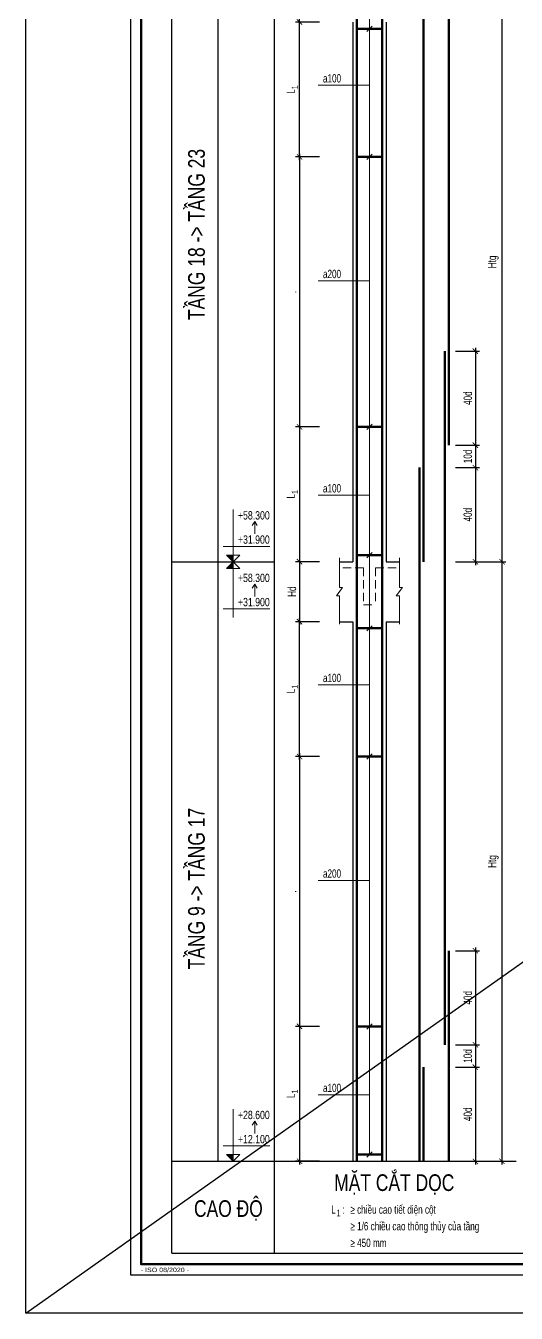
# Model space of a CAD drawing. Header units: millimetres. Extents: x -17374 to 181693, y -29783 to 15580.
# Drawn here: x 22982 to 26665, y 0 to 9663 of the extents above; entities that cross this region are included whole.
import ezdxf
from ezdxf.enums import TextEntityAlignment as Align

# ---------------------------------------------------------------- set-up
doc = ezdxf.new("R2010")
doc.units = ezdxf.units.MM
doc.header["$LTSCALE"] = 250
doc.header["$MEASUREMENT"] = 0
doc.linetypes.add('HIDDEN', pattern=[0.375, 0.25, -0.125])
doc.layers.add('CDC -TEXT KHUNG', color=7, linetype='Continuous')
doc.layers.add('CDC-KHUNGTEN', color=7, linetype='Continuous')
for name, color, linetype, lineweight in [('CDC.02.DIM', 1, 'Continuous', 18), ('CDC.03.BORDER', 3, 'Continuous', 25), ('CDC.04.HIDDEN', 8, 'HIDDEN', 15), ('CDC.05.STEEL', 4, 'Continuous', 50), ('CDC.06.TEXT', 2, 'Continuous', 18), ('CDC.11.NOTE', 8, 'Continuous', 18)]:
    doc.layers.add(name, color=color, linetype=linetype, lineweight=lineweight)
doc.layers.add('KCS_Plotter', color=11, linetype='Continuous', plot=False)
doc.styles.add('KC_BIGTEXT', font='arial.ttf', dxfattribs={"width": 0.7})
doc.styles.add('KC_SMTEXT', font='arial.ttf', dxfattribs={"width": 0.7})
doc.styles.add('KCS_SMTEXT', font='arial.ttf', dxfattribs={"width": 0.7})
doc.styles.add('KT CDC', font='arial.ttf', dxfattribs={"width": 0.85})
doc.dimstyles.new('KC_DIM25', dxfattribs={"dimtxt": 62.5, "dimasz": 40, "dimexe": 30, "dimexo": 0, "dimgap": 25, "dimtad": 1, "dimdec": 0, "dimzin": 13, "dimdsep": 46, "dimtxsty": 'KC_SMTEXT', "dimblk": 'ARCHTICK', "dimcen": 0, "dimdle": 25, "dimclrd": 1, "dimclre": 1, "dimclrt": 2, "dimadec": 0, "dimazin": 0, "dimtfac": 1, "dimtdec": 0, "dimtix": 1, "dimtmove": 2, "dimatfit": 3, "dimfxl": 1, "dimtolj": 1, "dimtzin": 13, "dimarcsym": 0})
doc.dimstyles.new('KCS_DIM25', dxfattribs={"dimscale": 25, "dimtxt": 2.5, "dimasz": 1.6, "dimexe": 1.2, "dimexo": 0, "dimgap": 1, "dimtad": 1, "dimdec": 0, "dimzin": 0, "dimdsep": 46, "dimtxsty": 'KCS_SMTEXT', "dimblk": 'ARCHTICK', "dimcen": 0, "dimdle": 1, "dimclrd": 1, "dimclre": 1, "dimclrt": 2, "dimadec": 0, "dimazin": 0, "dimtfac": 1, "dimtdec": 0, "dimtix": 1, "dimtmove": 2, "dimatfit": 3, "dimfxl": 1, "dimtolj": 1, "dimtzin": 0, "dimarcsym": 0})

# ---------------------------------------------------------------- blocks, each defined once
blk = doc.blocks.new('_ArchTick')
at = {"color": 0, "linetype": 'ByBlock', "const_width": 0.15}
blk.add_lwpolyline([(-0.5, -0.5), (0.5, 0.5)], dxfattribs=at)
blk = doc.blocks.new('*D421')
at = {"layer": 'CDC.02.DIM', "color": 1, "lineweight": -2, "transparency": 16777216}
for p, q in [((26208.3, 6514.8), (26388.3, 6514.8)), ((26358.3, 6539.8), (26358.3, 6321.2)), ((26208.3, 6346.2), (26388.3, 6346.2))]:
    blk.add_line(p, q, dxfattribs=at)
at = {"layer": 'Defpoints', "color": 0, "transparency": 16777216}
for p in [(26208.3, 6514.8), (26208.3, 6346.2), (26358.3, 6346.2)]:
    blk.add_point(p, dxfattribs=at)
at = {"layer": 'CDC.02.DIM', "color": 1, "lineweight": -2, "transparency": 16777216, "xscale": 40, "yscale": 40, "zscale": 40}
for p, rotation in [((26358.3, 6514.8), 90), ((26358.3, 6346.2), 270)]:
    blk.add_blockref('_ArchTick', p, dxfattribs=dict(at, rotation=rotation))
at = {"layer": 'CDC.02.DIM', "color": 2, "transparency": 16777216, "insert": (26301.4, 6430.5), "char_height": 62.5, "attachment_point": 5, "rotation": 90, "style": 'KC_SMTEXT'}
blk.add_mtext('\\A1;10d', dxfattribs=at)
blk = doc.blocks.new('*D422')
at = {"layer": 'CDC.02.DIM', "color": 1, "lineweight": -2, "transparency": 16777216}
for p, q in [((26208.3, 7220.7), (26388.3, 7220.7)), ((26358.3, 7245.7), (26358.3, 6489.8)), ((26208.3, 6514.8), (26388.3, 6514.8))]:
    blk.add_line(p, q, dxfattribs=at)
at = {"layer": 'Defpoints', "color": 0, "transparency": 16777216}
for p in [(26208.3, 7220.7), (26208.3, 6514.8), (26358.3, 6514.8)]:
    blk.add_point(p, dxfattribs=at)
at = {"layer": 'CDC.02.DIM', "color": 1, "lineweight": -2, "transparency": 16777216, "xscale": 40, "yscale": 40, "zscale": 40}
for p, rotation in [((26358.3, 7220.7), 90), ((26358.3, 6514.8), 270)]:
    blk.add_blockref('_ArchTick', p, dxfattribs=dict(at, rotation=rotation))
at = {"layer": 'CDC.02.DIM', "color": 2, "transparency": 16777216, "insert": (26301.4, 6867.8), "char_height": 62.5, "attachment_point": 5, "rotation": 90, "style": 'KC_SMTEXT'}
blk.add_mtext('\\A1;40d', dxfattribs=at)
blk = doc.blocks.new('*D423')
at = {"layer": 'CDC.02.DIM', "color": 1, "lineweight": -2, "transparency": 16777216}
for p, q in [((26208.3, 6346.2), (26388.3, 6346.2)), ((26358.3, 6371.2), (26358.3, 5615.3)), ((26208.3, 5640.3), (26388.3, 5640.3))]:
    blk.add_line(p, q, dxfattribs=at)
at = {"layer": 'Defpoints', "color": 0, "transparency": 16777216}
for p in [(26208.3, 6346.2), (26208.3, 5640.3), (26358.3, 5640.3)]:
    blk.add_point(p, dxfattribs=at)
at = {"layer": 'CDC.02.DIM', "color": 1, "lineweight": -2, "transparency": 16777216, "xscale": 40, "yscale": 40, "zscale": 40}
for p, rotation in [((26358.3, 6346.2), 90), ((26358.3, 5640.3), 270)]:
    blk.add_blockref('_ArchTick', p, dxfattribs=dict(at, rotation=rotation))
at = {"layer": 'CDC.02.DIM', "color": 2, "transparency": 16777216, "insert": (26301.4, 5993.3), "char_height": 62.5, "attachment_point": 5, "rotation": 90, "style": 'KC_SMTEXT'}
blk.add_mtext('\\A1;40d', dxfattribs=at)
blk = doc.blocks.new('*D424')
at = {"layer": 'CDC.02.DIM', "color": 1, "lineweight": -2, "transparency": 16777216}
for p, q in [((26558.3, 10165.3), (26558.3, 5615.3)), ((26208.3, 10140.3), (26588.3, 10140.3)), ((26208.3, 5640.3), (26588.3, 5640.3))]:
    blk.add_line(p, q, dxfattribs=at)
at = {"layer": 'Defpoints', "color": 0, "transparency": 16777216}
for p in [(26208.3, 10140.3), (26208.3, 5640.3), (26558.3, 5640.3)]:
    blk.add_point(p, dxfattribs=at)
at = {"layer": 'CDC.02.DIM', "color": 1, "lineweight": -2, "transparency": 16777216, "xscale": 40, "yscale": 40, "zscale": 40}
for p, rotation in [((26558.3, 10140.3), 90), ((26558.3, 5640.3), 270)]:
    blk.add_blockref('_ArchTick', p, dxfattribs=dict(at, rotation=rotation))
at = {"layer": 'CDC.02.DIM', "color": 2, "transparency": 16777216, "insert": (26492.9, 7890.3), "char_height": 62.5, "attachment_point": 5, "rotation": 90, "style": 'KC_SMTEXT'}
blk.add_mtext('\\A1;Htg', dxfattribs=at)
blk = doc.blocks.new('*D425')
at = {"layer": 'CDC.02.DIM', "color": 1, "lineweight": -2, "transparency": 16777216}
for p, q in [((25188.3, 9690.3), (25008.3, 9690.3)), ((25038.3, 8652.8), (25038.3, 9715.3)), ((25188.3, 8677.8), (25008.3, 8677.8))]:
    blk.add_line(p, q, dxfattribs=at)
at = {"layer": 'Defpoints', "color": 0, "transparency": 16777216}
for p in [(25038.3, 9690.3), (25188.3, 9690.3), (25188.3, 8677.8)]:
    blk.add_point(p, dxfattribs=at)
at = {"layer": 'CDC.02.DIM', "color": 1, "lineweight": -2, "transparency": 16777216, "xscale": 40, "yscale": 40, "zscale": 40}
for p, rotation in [((25038.3, 9690.3), 90), ((25038.3, 8677.8), 270)]:
    blk.add_blockref('_ArchTick', p, dxfattribs=dict(at, rotation=rotation))
at = {"layer": 'CDC.02.DIM', "color": 2, "transparency": 16777216, "insert": (24982.1, 9184.1), "char_height": 62.5, "attachment_point": 5, "rotation": 90, "style": 'KC_SMTEXT'}
blk.add_mtext('\\A1;L{\\H0.7x;\\S^ 1;}', dxfattribs=at)
blk = doc.blocks.new('FRAME_BLOCK_1')
at = {"layer": 'CDC.06.TEXT', "style": 'KC_SMTEXT', "width": 0.7}
for s, height, p in [('L   :', 62.5, (46.6, -100.8)), ('1', 50, (86.8, -120.3)), ('≥ chiều cao tiết diện cột', 62.5, (190.6, -100.8)), ('≥ 1/6 chiều cao thông thủy của tầng', 62.5, (190.6, -225.8)), ('≥ 450 mm', 62.5, (190.6, -350.8))]:
    blk.add_text(s, height=height, dxfattribs=at).set_placement(p)
blk = doc.blocks.new('*D411')
at = {"layer": 'CDC.02.DIM', "color": 1, "lineweight": -2, "transparency": 16777216}
for p, q in [((25038.3, 8702.8), (25038.3, 6627.8)), ((25188.3, 8677.8), (25008.3, 8677.8)), ((25188.3, 6652.8), (25008.3, 6652.8))]:
    blk.add_line(p, q, dxfattribs=at)
at = {"layer": 'Defpoints', "color": 0, "transparency": 16777216}
for p in [(25188.3, 8677.8), (25038.3, 6652.8), (25188.3, 6652.8)]:
    blk.add_point(p, dxfattribs=at)
at = {"layer": 'CDC.02.DIM', "color": 1, "lineweight": -2, "transparency": 16777216, "xscale": 40, "yscale": 40, "zscale": 40}
for p, rotation in [((25038.3, 8677.8), 90), ((25038.3, 6652.8), 270)]:
    blk.add_blockref('_ArchTick', p, dxfattribs=dict(at, rotation=rotation))
at = {"layer": 'CDC.02.DIM', "color": 2, "transparency": 16777216, "insert": (24982.1, 7665.3), "char_height": 62.5, "attachment_point": 5, "rotation": 90, "style": 'KCS_SMTEXT'}
blk.add_mtext('\\A1;.', dxfattribs=at)
blk = doc.blocks.new('*D412')
at = {"layer": 'CDC.02.DIM', "color": 1, "lineweight": -2, "transparency": 16777216}
for p, q in [((25038.3, 6677.8), (25038.3, 5615.3)), ((25188.3, 6652.8), (25008.3, 6652.8)), ((25188.3, 5640.3), (25008.3, 5640.3))]:
    blk.add_line(p, q, dxfattribs=at)
at = {"layer": 'Defpoints', "color": 0, "transparency": 16777216}
for p in [(25188.3, 6652.8), (25038.3, 5640.3), (25188.3, 5640.3)]:
    blk.add_point(p, dxfattribs=at)
at = {"layer": 'CDC.02.DIM', "color": 1, "lineweight": -2, "transparency": 16777216, "xscale": 40, "yscale": 40, "zscale": 40}
for p, rotation in [((25038.3, 6652.8), 90), ((25038.3, 5640.3), 270)]:
    blk.add_blockref('_ArchTick', p, dxfattribs=dict(at, rotation=rotation))
at = {"layer": 'CDC.02.DIM', "color": 2, "transparency": 16777216, "insert": (24982.1, 6146.6), "char_height": 62.5, "attachment_point": 5, "rotation": 90, "style": 'KCS_SMTEXT'}
blk.add_mtext('\\A1;L{\\H0.7x;\\S^ 1;}', dxfattribs=at)
blk = doc.blocks.new('COS_CD')
at = {"layer": 'CDC.02.DIM'}
blk.add_hatch(color=256, dxfattribs=at).paths.add_polyline_path([(37.5, 50), (87.5, 0), (87.5, 50)])
for p, q in [((0, 0), (175, 0)), ((37.5, 50), (137.5, 50)), ((87.5, 0), (37.5, 50)), ((87.5, 0), (87.5, 50)), ((87.5, 0), (137.5, 50))]:
    blk.add_line(p, q, dxfattribs=at)
blk = doc.blocks.new('*D494')
at = {"layer": 'CDC.02.DIM', "color": 1, "lineweight": -2, "transparency": 16777216}
for p, q in [((26358.3, 2039.8), (26358.3, 1821.2)), ((26208.3, 2014.8), (26388.3, 2014.8)), ((26208.3, 1846.2), (26388.3, 1846.2))]:
    blk.add_line(p, q, dxfattribs=at)
at = {"layer": 'Defpoints', "color": 0, "transparency": 16777216}
for p in [(26208.3, 2014.8), (26208.3, 1846.2), (26358.3, 1846.2)]:
    blk.add_point(p, dxfattribs=at)
at = {"layer": 'CDC.02.DIM', "color": 1, "lineweight": -2, "transparency": 16777216, "xscale": 40, "yscale": 40, "zscale": 40}
for p, rotation in [((26358.3, 2014.8), 90), ((26358.3, 1846.2), 270)]:
    blk.add_blockref('_ArchTick', p, dxfattribs=dict(at, rotation=rotation))
at = {"layer": 'CDC.02.DIM', "color": 2, "transparency": 16777216, "insert": (26301.4, 1930.5), "char_height": 62.5, "attachment_point": 5, "rotation": 90, "style": 'KC_SMTEXT'}
blk.add_mtext('\\A1;10d', dxfattribs=at)
blk = doc.blocks.new('*D495')
at = {"layer": 'CDC.02.DIM', "color": 1, "lineweight": -2, "transparency": 16777216}
for p, q in [((26208.3, 2720.7), (26388.3, 2720.7)), ((26358.3, 2745.7), (26358.3, 1989.8)), ((26208.3, 2014.8), (26388.3, 2014.8))]:
    blk.add_line(p, q, dxfattribs=at)
at = {"layer": 'Defpoints', "color": 0, "transparency": 16777216}
for p in [(26208.3, 2720.7), (26208.3, 2014.8), (26358.3, 2014.8)]:
    blk.add_point(p, dxfattribs=at)
at = {"layer": 'CDC.02.DIM', "color": 1, "lineweight": -2, "transparency": 16777216, "xscale": 40, "yscale": 40, "zscale": 40}
for p, rotation in [((26358.3, 2720.7), 90), ((26358.3, 2014.8), 270)]:
    blk.add_blockref('_ArchTick', p, dxfattribs=dict(at, rotation=rotation))
at = {"layer": 'CDC.02.DIM', "color": 2, "transparency": 16777216, "insert": (26301.4, 2367.8), "char_height": 62.5, "attachment_point": 5, "rotation": 90, "style": 'KC_SMTEXT'}
blk.add_mtext('\\A1;40d', dxfattribs=at)
blk = doc.blocks.new('*D496')
at = {"layer": 'CDC.02.DIM', "color": 1, "lineweight": -2, "transparency": 16777216}
for p, q in [((26208.3, 1846.2), (26388.3, 1846.2)), ((26358.3, 1871.2), (26358.3, 1115.3)), ((26208.3, 1140.3), (26388.3, 1140.3))]:
    blk.add_line(p, q, dxfattribs=at)
at = {"layer": 'Defpoints', "color": 0, "transparency": 16777216}
for p in [(26208.3, 1846.2), (26208.3, 1140.3), (26358.3, 1140.3)]:
    blk.add_point(p, dxfattribs=at)
at = {"layer": 'CDC.02.DIM', "color": 1, "lineweight": -2, "transparency": 16777216, "xscale": 40, "yscale": 40, "zscale": 40}
for p, rotation in [((26358.3, 1846.2), 90), ((26358.3, 1140.3), 270)]:
    blk.add_blockref('_ArchTick', p, dxfattribs=dict(at, rotation=rotation))
at = {"layer": 'CDC.02.DIM', "color": 2, "transparency": 16777216, "insert": (26301.4, 1493.3), "char_height": 62.5, "attachment_point": 5, "rotation": 90, "style": 'KC_SMTEXT'}
blk.add_mtext('\\A1;40d', dxfattribs=at)
blk = doc.blocks.new('*D497')
at = {"layer": 'CDC.02.DIM', "color": 1, "lineweight": -2, "transparency": 16777216}
for p, q in [((26208.3, 5640.3), (26588.3, 5640.3)), ((26558.3, 5665.3), (26558.3, 1115.3)), ((26208.3, 1140.3), (26588.3, 1140.3))]:
    blk.add_line(p, q, dxfattribs=at)
at = {"layer": 'Defpoints', "color": 0, "transparency": 16777216}
for p in [(26208.3, 5640.3), (26208.3, 1140.3), (26558.3, 1140.3)]:
    blk.add_point(p, dxfattribs=at)
at = {"layer": 'CDC.02.DIM', "color": 1, "lineweight": -2, "transparency": 16777216, "xscale": 40, "yscale": 40, "zscale": 40}
for p, rotation in [((26558.3, 5640.3), 90), ((26558.3, 1140.3), 270)]:
    blk.add_blockref('_ArchTick', p, dxfattribs=dict(at, rotation=rotation))
at = {"layer": 'CDC.02.DIM', "color": 2, "transparency": 16777216, "insert": (26492.9, 3390.3), "char_height": 62.5, "attachment_point": 5, "rotation": 90, "style": 'KC_SMTEXT'}
blk.add_mtext('\\A1;Htg', dxfattribs=at)
blk = doc.blocks.new('*D523')
at = {"layer": 'CDC.02.DIM', "color": 1, "lineweight": -2, "transparency": 16777216}
for p, q in [((25188.3, 5640.4), (25008.3, 5640.4)), ((25038.3, 5665.4), (25038.3, 5165.4)), ((25188.3, 5190.4), (25008.3, 5190.4))]:
    blk.add_line(p, q, dxfattribs=at)
at = {"layer": 'Defpoints', "color": 0, "transparency": 16777216}
for p in [(25188.3, 5640.4), (25038.3, 5190.4), (25188.3, 5190.4)]:
    blk.add_point(p, dxfattribs=at)
at = {"layer": 'CDC.02.DIM', "color": 1, "lineweight": -2, "transparency": 16777216, "xscale": 40, "yscale": 40, "zscale": 40}
for p, rotation in [((25038.3, 5640.4), 90), ((25038.3, 5190.4), 270)]:
    blk.add_blockref('_ArchTick', p, dxfattribs=dict(at, rotation=rotation))
at = {"layer": 'CDC.02.DIM', "color": 2, "transparency": 16777216, "insert": (24981.5, 5415.4), "char_height": 62.5, "attachment_point": 5, "rotation": 90, "style": 'KC_SMTEXT'}
blk.add_mtext('\\A1;Hd', dxfattribs=at)
blk = doc.blocks.new('*D524')
at = {"layer": 'CDC.02.DIM', "color": 1, "lineweight": -2, "transparency": 16777216}
for p, q in [((25188.3, 5190.4), (25008.3, 5190.4)), ((25038.3, 4152.9), (25038.3, 5215.4)), ((25188.3, 4177.9), (25008.3, 4177.9))]:
    blk.add_line(p, q, dxfattribs=at)
at = {"layer": 'Defpoints', "color": 0, "transparency": 16777216}
for p in [(25038.3, 5190.4), (25188.3, 5190.4), (25188.3, 4177.9)]:
    blk.add_point(p, dxfattribs=at)
at = {"layer": 'CDC.02.DIM', "color": 1, "lineweight": -2, "transparency": 16777216, "xscale": 40, "yscale": 40, "zscale": 40}
for p, rotation in [((25038.3, 5190.4), 90), ((25038.3, 4177.9), 270)]:
    blk.add_blockref('_ArchTick', p, dxfattribs=dict(at, rotation=rotation))
at = {"layer": 'CDC.02.DIM', "color": 2, "transparency": 16777216, "insert": (24982.1, 4684.1), "char_height": 62.5, "attachment_point": 5, "rotation": 90, "style": 'KC_SMTEXT'}
blk.add_mtext('\\A1;L{\\H0.7x;\\S^ 1;}', dxfattribs=at)
blk = doc.blocks.new('*D521')
at = {"layer": 'CDC.02.DIM', "color": 1, "lineweight": -2, "transparency": 16777216}
for p, q in [((25188.3, 4177.9), (25008.3, 4177.9)), ((25038.3, 4202.9), (25038.3, 2127.9)), ((25188.3, 2152.9), (25008.3, 2152.9))]:
    blk.add_line(p, q, dxfattribs=at)
at = {"layer": 'Defpoints', "color": 0, "transparency": 16777216}
for p in [(25188.3, 4177.9), (25038.3, 2152.9), (25188.3, 2152.9)]:
    blk.add_point(p, dxfattribs=at)
at = {"layer": 'CDC.02.DIM', "color": 1, "lineweight": -2, "transparency": 16777216, "xscale": 40, "yscale": 40, "zscale": 40}
for p, rotation in [((25038.3, 4177.9), 90), ((25038.3, 2152.9), 270)]:
    blk.add_blockref('_ArchTick', p, dxfattribs=dict(at, rotation=rotation))
at = {"layer": 'CDC.02.DIM', "color": 2, "transparency": 16777216, "insert": (24982.1, 3165.4), "char_height": 62.5, "attachment_point": 5, "rotation": 90, "style": 'KCS_SMTEXT'}
blk.add_mtext('\\A1;.', dxfattribs=at)
blk = doc.blocks.new('*D522')
at = {"layer": 'CDC.02.DIM', "color": 1, "lineweight": -2, "transparency": 16777216}
for p, q in [((25188.3, 2152.9), (25008.3, 2152.9)), ((25038.3, 2177.9), (25038.3, 1115.4)), ((25188.3, 1140.4), (25008.3, 1140.4))]:
    blk.add_line(p, q, dxfattribs=at)
at = {"layer": 'Defpoints', "color": 0, "transparency": 16777216}
for p in [(25188.3, 2152.9), (25038.3, 1140.4), (25188.3, 1140.4)]:
    blk.add_point(p, dxfattribs=at)
at = {"layer": 'CDC.02.DIM', "color": 1, "lineweight": -2, "transparency": 16777216, "xscale": 40, "yscale": 40, "zscale": 40}
for p, rotation in [((25038.3, 2152.9), 90), ((25038.3, 1140.4), 270)]:
    blk.add_blockref('_ArchTick', p, dxfattribs=dict(at, rotation=rotation))
at = {"layer": 'CDC.02.DIM', "color": 2, "transparency": 16777216, "insert": (24982.1, 1646.6), "char_height": 62.5, "attachment_point": 5, "rotation": 90, "style": 'KCS_SMTEXT'}
blk.add_mtext('\\A1;L{\\H0.7x;\\S^ 1;}', dxfattribs=at)
blk = doc.blocks.new('Khung tên chuẩn')
at = {"layer": 'CDC-KHUNGTEN', "color": 8}
blk.add_lwpolyline([(75096, 1100), (83000, 1100), (83000, 58300), (3000, 58300), (3000, 1100), (75096, 1100)], dxfattribs=at)
at = {"layer": 'CDC-KHUNGTEN', "color": 255, "lineweight": 60}
blk.add_lwpolyline([(74900, 1400), (74900, 58000), (3300, 58000), (3300, 1400), (74900, 1400)], close=True, dxfattribs=at)
at = {"layer": 'Defpoints', "color": 1, "ltscale": 0.2}
blk.add_lwpolyline([(0, 0), (0, 59400), (84100, 59400), (84100, 0), (0, 0)], close=True, dxfattribs=at)
at = {"layer": 'CDC -TEXT KHUNG', "color": 6, "style": 'KT CDC', "width": 1.15}
blk.add_text('- ISO 08/2020 -', height=125.69, dxfattribs=at).set_placement((3294, 1177))

msp = doc.modelspace()

# ---------------------------------------------------------------- linework, layer by layer
at = {"layer": 'CDC.02.DIM'}
for p, q in [((24539.21, 5640.41), (24539.21, 6032.3)), ((24701.71, 5942.19), (24683.38, 5912.34)), ((24701.71, 5848.86), (24701.71, 5942.19)), ((24701.71, 5942.19), (24720.03, 5912.34)), ((24464.21, 5755.41), (24814.21, 5755.41)), ((24539.21, 5222.02), (24539.21, 5640.33)), ((24701.71, 5472.87), (24683.38, 5443.02)), ((24701.71, 5379.54), (24701.71, 5472.87)), ((24701.71, 5472.87), (24720.03, 5443.02)), ((24464.21, 5286.09), (24814.21, 5286.09)), ((24539.21, 1140.41), (24539.21, 1532.3)), ((24701.71, 1442.19), (24683.38, 1412.34)), ((24701.71, 1348.86), (24701.71, 1442.19)), ((24701.71, 1442.19), (24720.03, 1412.34)), ((24464.21, 1255.41), (24814.21, 1255.41))]:
    msp.add_line(p, q, dxfattribs=at)
at = {"layer": 'CDC.03.BORDER'}
for p, q in [((24078.87, 449.69), (24078.87, 14640.33)), ((24426.71, 1140.33), (24426.71, 14640.33)), ((24849.22, 449.69), (24849.22, 14640.33)), ((25438.3, 9690.33), (25438.3, 5640.49)), ((25688.3, 9690.33), (25688.3, 5640.49)), ((25583.3, 9660.33), (25543.3, 9620.33)), ((25583.3, 8697.83), (25543.3, 8657.83)), ((25583.3, 6672.83), (25543.3, 6632.83)), ((25583.3, 5710.49), (25543.3, 5670.49)), ((24078.87, 5640.33), (24849.22, 5640.33)), ((25338.3, 5640.49), (25438.3, 5640.49)), ((25688.3, 5640.49), (25788.3, 5640.49)), ((25338.3, 5190.39), (25438.3, 5190.39)), ((25438.3, 5190.39), (25438.3, 1140.55)), ((25583.3, 5160.39), (25543.3, 5120.39)), ((25688.3, 5190.39), (25688.3, 1140.55)), ((25688.3, 5190.39), (25788.3, 5190.39)), ((25583.3, 4197.89), (25543.3, 4157.89)), ((25583.3, 2172.89), (25543.3, 2132.89)), ((25583.3, 1210.55), (25543.3, 1170.55)), ((24078.87, 1140.33), (26665.43, 1140.33)), ((24078.87, 449.69), (42262.73, 449.69))]:
    msp.add_line(p, q, dxfattribs=at)
at = {"layer": 'CDC.04.HIDDEN', "color": 8, "linetype": 'HIDDEN'}
for p, q in [((25518.3, 5595.39), (25338.3, 5595.39)), ((25518.3, 5595.39), (25518.3, 5317.35)), ((25608.3, 5595.39), (25608.3, 5317.35)), ((25608.3, 5595.39), (25788.3, 5595.39)), ((25518.3, 5317.35), (25608.3, 5317.35))]:
    msp.add_line(p, q, dxfattribs=at)
at = {"layer": 'CDC.05.STEEL', "color": 4}
for p, q in [((26158.3, 11720.77), (26158.3, 6515)), ((25968.3, 10846.27), (25968.3, 5640.49)), ((25468.3, 10140.33), (25468.3, 5640.49)), ((25658.3, 10140.33), (25658.3, 5640.49)), ((25468.3, 9640.33), (25658.3, 9640.33)), ((25468.3, 8677.83), (25658.3, 8677.83)), ((26128.3, 7220.88), (26128.3, 2014.89)), ((25468.3, 6652.83), (25658.3, 6652.83)), ((25938.3, 6346.37), (25938.3, 1140.39)), ((25468.3, 5690.49), (25658.3, 5690.49)), ((25468.3, 5640.39), (25468.3, 1140.55)), ((25658.3, 5640.39), (25658.3, 1140.55)), ((25468.3, 5140.39), (25658.3, 5140.39)), ((25468.3, 4177.89), (25658.3, 4177.89)), ((26158.3, 2720.72), (26158.3, 1140.49)), ((25468.3, 2152.89), (25658.3, 2152.89)), ((25968.3, 1846.21), (25968.3, 1140.49)), ((25468.3, 1190.55), (25658.3, 1190.55))]:
    msp.add_line(p, q, dxfattribs=at)
at = {"layer": 'CDC.11.NOTE', "color": 1}
for p, q in [((25563.3, 5690.49), (25563.3, 14140.18)), ((25563.3, 1190.54), (25563.3, 9640.23)), ((25563.3, 9216.95), (25179.08, 9216.95)), ((25563.3, 7748.72), (25179.08, 7748.72)), ((25563.3, 6140.16), (25179.08, 6140.16)), ((25563.3, 4717.01), (25179.08, 4717.01)), ((25563.3, 3248.77), (25179.08, 3248.77)), ((25563.3, 1640.21), (25179.08, 1640.21))]:
    msp.add_line(p, q, dxfattribs=at)
for points in [[(25338.3, 5170.91), (25338.3, 5384.14), (25314.86, 5384.14), (25361.74, 5446.64), (25338.3, 5446.64), (25338.3, 5670.12)], [(25788.3, 5170.91), (25788.3, 5384.14), (25764.86, 5384.14), (25811.74, 5446.64), (25788.3, 5446.64), (25788.3, 5670.12)]]:
    msp.add_lwpolyline(points, dxfattribs=at)
at = {"layer": 'KCS_Plotter'}
msp.add_line((22982.18, 0), (45040.92, 15580.13), dxfattribs=at)

# ---------------------------------------------------------------- block references
at = {"xscale": 0.2622917978442274, "yscale": 0.2622917978442274, "zscale": 0.2622917978442274}
msp.add_blockref('Khung tên chuẩn', (22982.18, 0), dxfattribs=at)
at = {"layer": 'CDC.02.DIM'}
for p in [(24451.71, 5640.41), (24451.71, 1140.41)]:
    msp.add_blockref('COS_CD', p, dxfattribs=at)
at = {"layer": 'CDC.02.DIM', "xscale": -1, "rotation": 180}
msp.add_blockref('COS_CD', (24451.71, 5640.33), dxfattribs=at)
at = {"layer": 'CDC.06.TEXT'}
msp.add_blockref('FRAME_BLOCK_1', (25229.22, 847.74), dxfattribs=at)

# ---------------------------------------------------------------- texts
at = {"layer": 'CDC.06.TEXT', "color": 2, "style": 'KC_SMTEXT', "width": 0.7}
for s, p in [('a100', (25214.26, 9236.95)), ('a200', (25214.26, 7768.72)), ('a100', (25214.26, 6160.16)), ('a100', (25214.26, 4737.01)), ('a200', (25214.26, 3268.77)), ('a100', (25214.26, 1660.21))]:
    msp.add_text(s, height=62.5, dxfattribs=at).set_placement(p)
at = {"layer": 'CDC.06.TEXT', "color": 4, "style": 'KC_BIGTEXT', "width": 0.75}
for s, p in [('TẦNG 18 -> TẦNG 23', (24326.71, 8096.37)), ('TẦNG 9 -> TẦNG 17', (24326.71, 3187.01))]:
    msp.add_text(s, height=125, rotation=90, dxfattribs=at).set_placement(p, align=Align.CENTER)
at = {"layer": 'CDC.06.TEXT', "color": 2, "style": 'KC_SMTEXT', "width": 0.75}
for s, p in [('+58.300', (24814.21, 5957.06)), ('+31.900', (24814.21, 5775.41)), ('+58.300', (24814.21, 5487.74)), ('+31.900', (24814.21, 5306.09)), ('+28.600', (24814.21, 1457.06)), ('+12.100', (24814.21, 1275.41))]:
    msp.add_text(s, height=62.5, dxfattribs=at).set_placement(p, align=Align.RIGHT)
at = {"layer": 'CDC.06.TEXT', "color": 4, "style": 'KC_BIGTEXT', "width": 0.75}
for s, p in [('MẶT CẮT DỌC', (25749.22, 917.74)), ('CAO ĐỘ', (24503.87, 723.26))]:
    msp.add_text(s, height=125, dxfattribs=at).set_placement(p, align=Align.CENTER)

# ---------------------------------------------------------------- dimensions: what is measured, and where the dimension line sits
at = {"layer": 'CDC.02.DIM'}
for base, p1, p2, angle, text, picture, middle in [((26558.3, 5640.33), (26208.3, 10140.33), (26208.3, 5640.33), 270, 'Htg', '*D424', (26492.86, 7890.33)), ((25038.3, 9690.33), (25188.3, 8677.83), (25188.3, 9690.33), 90, 'L{\\H0.7x;\\S^ 1;}', '*D425', (24982.05, 9184.08)), ((26358.3, 6514.84), (26208.3, 7220.72), (26208.3, 6514.84), 90, '40d', '*D422', (26301.39, 6867.78)), ((26358.3, 6346.21), (26208.3, 6514.84), (26208.3, 6346.21), 90, '10d', '*D421', (26301.39, 6430.53)), ((26358.3, 5640.33), (26208.3, 6346.21), (26208.3, 5640.33), 90, '40d', '*D423', (26301.39, 5993.27)), ((25038.3, 5190.39), (25188.3, 5640.39), (25188.3, 5190.39), 270, 'Hd', '*D523', (24981.54, 5415.39)), ((26558.3, 1140.33), (26208.3, 5640.33), (26208.3, 1140.33), 270, 'Htg', '*D497', (26492.86, 3390.33)), ((25038.3, 5190.39), (25188.3, 4177.89), (25188.3, 5190.39), 90, 'L{\\H0.7x;\\S^ 1;}', '*D524', (24982.05, 4684.14)), ((26358.3, 2014.84), (26208.3, 2720.72), (26208.3, 2014.84), 90, '40d', '*D495', (26301.39, 2367.78)), ((26358.3, 1846.21), (26208.3, 2014.84), (26208.3, 1846.21), 90, '10d', '*D494', (26301.39, 1930.53)), ((26358.3, 1140.33), (26208.3, 1846.21), (26208.3, 1140.33), 90, '40d', '*D496', (26301.39, 1493.27))]:
    dim = msp.add_linear_dim(base=base, p1=p1, p2=p2, angle=angle, text=text, dimstyle='KC_DIM25', dxfattribs=at)
    dim.commit()
    dim.dimension.update_dxf_attribs({"geometry": picture, "text_midpoint": middle})
for base, p1, p2, text, picture, middle in [((25038.3, 6652.83), (25188.3, 8677.83), (25188.3, 6652.83), '.', '*D411', (24982.05, 7665.33)), ((25038.3, 5640.33), (25188.3, 6652.83), (25188.3, 5640.33), 'L{\\H0.7x;\\S^ 1;}', '*D412', (24982.05, 6146.58)), ((25038.3, 2152.89), (25188.3, 4177.89), (25188.3, 2152.89), '.', '*D521', (24982.05, 3165.39)), ((25038.3, 1140.39), (25188.3, 2152.89), (25188.3, 1140.39), 'L{\\H0.7x;\\S^ 1;}', '*D522', (24982.05, 1646.64))]:
    dim = msp.add_linear_dim(base=base, p1=p1, p2=p2, angle=90, text=text, dimstyle='KCS_DIM25', override={"dimfxl": 0.18}, dxfattribs=at)
    dim.commit()
    dim.dimension.update_dxf_attribs({"geometry": picture, "text_midpoint": middle})

doc.saveas('drawing.dxf')
